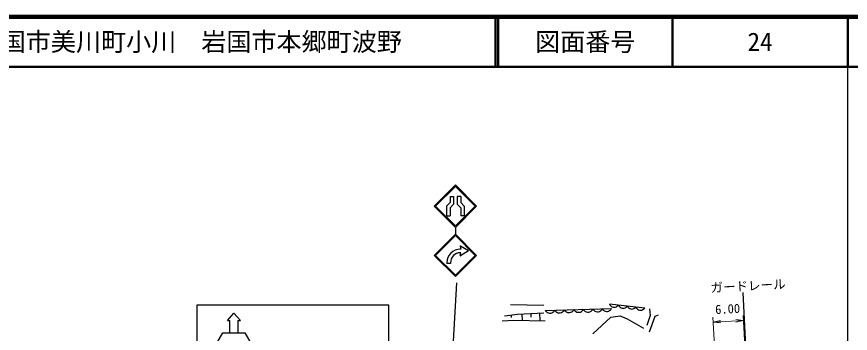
# Model space of a CAD drawing. Units: millimetres, scale not verified. Extents: x 40000 to 680000, y 20000 to 380000.
# Drawn here: x 413200 to 579500, y 316872 to 380000 of the extents above; entities that cross this region are included whole.
import ezdxf
from ezdxf.enums import TextEntityAlignment as Align

# ---------------------------------------------------------------- set-up
doc = ezdxf.new("R2010")
doc.units = ezdxf.units.MM
doc.header["$LTSCALE"] = 1000
for name, color, linetype, lineweight in [('M-BGD', 7, 'Continuous', 25), ('M-STR-HTXT', 7, 'Continuous', 13), ('M-STR-STRC', 7, 'Continuous', 25), ('M-TTL', 2, 'Continuous', 140), ('M-TTL-LINE', 7, 'Continuous', 50), ('M-TTL-TXT', 7, 'Continuous', 25)]:
    doc.layers.add(name, color=color, linetype=linetype, lineweight=lineweight)
doc.styles.add('ＭＳ ゴシック', font='')
doc.styles.get('ＭＳ ゴシック').set_extended_font_data('MS Gothic')

# ---------------------------------------------------------------- blocks, each defined once
blk = doc.blocks.new('open_arrow')
at = {"color": 0, "linetype": 'Continuous', "lineweight": -2}
blk.add_lwpolyline([(7.5, 1.25), (0, 0), (7.5, -1.25)], dxfattribs=at)

msp = doc.modelspace()

# ---------------------------------------------------------------- linework, layer by layer
at = {"layer": 'M-BGD'}
for p, q in [((558037, 324990), (562050, 242913)), ((531452, 322733), (531539, 322542)), ((531452, 322733), (538532, 321941)), ((511700, 322599), (518353, 322478)), ((513098, 320660), (518382, 320967)), ((518645, 321451), (531886, 321815)), ((518645, 321451), (518764, 321264)), ((518764, 321264), (518881, 321153)), ((518881, 321153), (519036, 321044)), ((519036, 321044), (519267, 320936)), ((519951, 320955), (520176, 321075)), ((520176, 321075), (520325, 321193)), ((520325, 321193), (520436, 321310)), ((520436, 321310), (520544, 321503)), ((520544, 321503), (520664, 321316)), ((520664, 321316), (520781, 321206)), ((520781, 321206), (520936, 321096)), ((520936, 321096), (521167, 320988)), ((521167, 320988), (521396, 320956)), ((521396, 320956), (521624, 320963)), ((521624, 320963), (521851, 321007)), ((521851, 321007), (522075, 321127)), ((522075, 321127), (522224, 321245)), ((522224, 321245), (522335, 321362)), ((522335, 321362), (522444, 321555)), ((522444, 321555), (522563, 321369)), ((522563, 321369), (522680, 321258)), ((522680, 321258), (522835, 321148)), ((522835, 321148), (523066, 321040)), ((523066, 321040), (523295, 321009)), ((523295, 321009), (523523, 321015)), ((523523, 321015), (523750, 321059)), ((523750, 321059), (523975, 321179)), ((523975, 321179), (524123, 321297)), ((524123, 321297), (524234, 321415)), ((524234, 321415), (524343, 321608)), ((524343, 321608), (524462, 321421)), ((524462, 321421), (524579, 321310)), ((524579, 321310), (524734, 321200)), ((524734, 321200), (524965, 321093)), ((524965, 321093), (525194, 321061)), ((525194, 321061), (525422, 321067)), ((525422, 321067), (525649, 321111)), ((525649, 321111), (525874, 321232)), ((525874, 321232), (526023, 321350)), ((526023, 321350), (526133, 321467)), ((526133, 321467), (526242, 321660)), ((526242, 321660), (526361, 321473)), ((526361, 321473), (526478, 321362)), ((526478, 321362), (526634, 321252)), ((526634, 321252), (526865, 321145)), ((526865, 321145), (527094, 321113)), ((527094, 321113), (527321, 321119)), ((527321, 321119), (527548, 321164)), ((527548, 321164), (527773, 321284)), ((527773, 321284), (527922, 321402)), ((527922, 321402), (528033, 321519)), ((528033, 321519), (528142, 321712)), ((528142, 321712), (528261, 321525)), ((528261, 321525), (528378, 321414)), ((528378, 321414), (528533, 321305)), ((528533, 321305), (528764, 321197)), ((528764, 321197), (528993, 321165)), ((528993, 321165), (529221, 321172)), ((529221, 321172), (529448, 321216)), ((529448, 321216), (529672, 321336)), ((529672, 321336), (529821, 321454)), ((529821, 321454), (529932, 321571)), ((529932, 321571), (530041, 321764)), ((530041, 321764), (530154, 321587)), ((530154, 321587), (530265, 321482)), ((530265, 321482), (530412, 321378)), ((530412, 321378), (530630, 321276)), ((530630, 321276), (530847, 321246)), ((530847, 321246), (531063, 321252)), ((531063, 321252), (531278, 321294)), ((531278, 321294), (531491, 321408)), ((531491, 321408), (531632, 321520)), ((531539, 322542), (531634, 322423)), ((531632, 321520), (531737, 321631)), ((531634, 322423), (531765, 322299)), ((531737, 321631), (531840, 321814)), ((531765, 322299), (531968, 322168)), ((531968, 322168), (532179, 322108)), ((532179, 322108), (532393, 322084)), ((532393, 322084), (532612, 322096)), ((532612, 322096), (532839, 322179)), ((532839, 322179), (532994, 322271)), ((532994, 322271), (533113, 322366)), ((533113, 322366), (533240, 322533)), ((533240, 322533), (533328, 322342)), ((533328, 322342), (533423, 322223)), ((533423, 322223), (533554, 322099)), ((533554, 322099), (533757, 321968)), ((533757, 321968), (533968, 321908)), ((533968, 321908), (534182, 321884)), ((534182, 321884), (534401, 321896)), ((534401, 321896), (534627, 321979)), ((534627, 321979), (534783, 322071)), ((534783, 322071), (534902, 322166)), ((534902, 322166), (535029, 322333)), ((535029, 322333), (535112, 322153)), ((535112, 322153), (535202, 322040)), ((535202, 322040), (535326, 321923)), ((535326, 321923), (535517, 321799)), ((535517, 321799), (535716, 321743)), ((535716, 321743), (535919, 321720)), ((535919, 321720), (536125, 321731)), ((536125, 321731), (536339, 321810)), ((536339, 321810), (536486, 321896)), ((536486, 321896), (536598, 321986)), ((536598, 321986), (536719, 322144)), ((536719, 322144), (536806, 321953)), ((536806, 321953), (536901, 321834)), ((536901, 321834), (537033, 321710)), ((537033, 321710), (537235, 321579)), ((537235, 321579), (537446, 321519)), ((537446, 321519), (537660, 321495)), ((537660, 321495), (537879, 321507)), ((537879, 321507), (538106, 321590)), ((538106, 321590), (538261, 321682)), ((538261, 321682), (538380, 321777)), ((538380, 321777), (538508, 321944)), ((539408, 321773), (539552, 320413)), ((510045, 319334), (512300, 319505)), ((510524, 320381), (513098, 320660)), ((511811, 320520), (511868, 319999)), ((512300, 319505), (518650, 319379)), ((513979, 320711), (514051, 319470)), ((515740, 320813), (515780, 320124)), ((517501, 320916), (517589, 319400)), ((519267, 320936), (519496, 320904)), ((519496, 320904), (519724, 320910)), ((519724, 320910), (519951, 320955)), ((528126, 316757), (531709, 320087)), ((531709, 320087), (533602, 320330)), ((533602, 320330), (535008, 319783)), ((535008, 319783), (538251, 317879)), ((539552, 320413), (538891, 318424)), ((540496, 320198), (539354, 317129)), ((541181, 320489), (540496, 320198))]:
    msp.add_line(p, q, dxfattribs=at)
at = {"layer": 'M-STR-HTXT'}
for p, q in [((552448, 313320), (552093, 320122)), ((552145, 319124), (558168, 319438)), ((558505, 312992), (558116, 320437))]:
    msp.add_line(p, q, dxfattribs=at)
at = {"layer": 'M-STR-STRC'}
for p, q in [((500715, 346459), (496473, 342216)), ((500715, 346156), (496776, 342216)), ((504958, 342216), (500715, 346459)), ((504655, 342216), (500715, 346156)), ((498931, 342216), (499645, 342930)), ((499645, 344136), (499645, 342930)), ((499645, 344136), (500358, 344136)), ((499645, 341921), (500358, 342634)), ((500358, 344136), (500358, 342634)), ((501072, 344136), (501072, 342634)), ((501786, 344136), (501072, 344136)), ((501786, 341921), (501072, 342634)), ((501786, 344136), (501786, 342930)), ((502500, 342216), (501786, 342930)), ((496473, 342216), (500715, 337974)), ((496776, 342216), (500715, 338276)), ((498931, 342216), (498931, 340273)), ((499645, 341921), (499645, 340273)), ((500715, 337974), (504958, 342216)), ((500715, 338276), (504655, 342216)), ((501786, 341921), (501786, 340273)), ((502500, 342216), (502500, 340273)), ((498931, 340273), (499645, 340273)), ((502500, 340273), (501786, 340273)), ((500715, 337974), (500715, 336661)), ((500715, 336661), (496473, 332418)), ((500715, 336358), (496776, 332418)), ((504958, 332418), (500715, 336661)), ((504655, 332418), (500715, 336358)), ((503324, 333305), (501760, 334271)), ((501827, 333662), (501593, 333662)), ((501827, 332948), (501593, 332948)), ((501654, 334188), (501827, 333662)), ((501654, 332421), (501827, 332948)), ((501827, 333662), (501741, 333662)), ((501827, 332948), (501741, 332948)), ((503324, 333305), (501760, 332338)), ((496473, 332418), (500715, 328176)), ((496776, 332418), (500715, 328478)), ((499028, 330949), (499028, 330797)), ((499742, 330949), (499742, 330797)), ((500715, 328176), (504958, 332418)), ((500715, 328478), (504655, 332418)), ((499742, 330797), (499028, 330797)), ((497840, 272442), (501013, 326933)), ((487429, 322475), (449128, 322475)), ((449128, 322475), (449128, 304506)), ((487429, 304506), (487429, 322475)), ((455236, 319425), (456536, 320868)), ((455236, 319425), (455736, 319425)), ((455736, 316959), (455736, 319425)), ((456536, 320868), (457836, 319425)), ((457336, 319425), (457336, 316959)), ((457336, 319425), (457836, 319425)), ((452137, 313149), (454337, 316959)), ((454337, 316959), (458736, 316959)), ((458736, 316959), (460936, 313149))]:
    msp.add_line(p, q, dxfattribs=at)
for centre, radius, start, end in [((501722, 334211), 71.4, 58.28723, 198.13652), ((501741, 330949), 2712, 90, 180), ((501741, 330949), 1999, 90, 180), ((501722, 332399), 71.4, 161.8635, 301.71277)]:
    msp.add_arc(centre, radius, start, end, dxfattribs=at)
at = {"layer": 'M-TTL'}
msp.add_line((680000, 380000), (40000, 380000), dxfattribs=at)
at = {"layer": 'M-TTL-LINE'}
for p, q in [((508747, 380000), (508747, 370000)), ((509247, 380000), (509247, 370000)), ((543997, 380000), (543997, 370000)), ((579000, 380000), (579000, 370000)), ((40000, 370000), (680000, 370000))]:
    msp.add_line(p, q, dxfattribs=at)
at = {"layer": 'M-TTL-TXT'}
msp.add_line((579000, 20000), (579000, 370000), dxfattribs=at)

# ---------------------------------------------------------------- block references
at = {"layer": 'M-STR-HTXT', "xscale": 200, "yscale": 200}
for p, rotation in [((552145, 319124), 3), ((558168, 319438), 183)]:
    msp.add_blockref('open_arrow', p, dxfattribs=dict(at, rotation=rotation))

# ---------------------------------------------------------------- texts
at = {"layer": 'M-STR-HTXT', "style": 'ＭＳ ゴシック'}
for s, p in [('ガードレール', (551682, 324478)), ('6.00', (552608, 320149))]:
    msp.add_text(s, height=1833, rotation=2.989, dxfattribs=at).set_placement(p, align=Align.BOTTOM_LEFT)
at = {"layer": 'M-TTL-TXT', "style": 'ＭＳ ゴシック'}
msp.add_text('岩国市美川町小川\u3000岩国市本郷町波野', height=3666, dxfattribs=at).set_placement((405024, 375000), align=Align.MIDDLE_LEFT)
for s, p in [('図面番号', (526622, 375000)), ('24', (561497, 375000))]:
    msp.add_text(s, height=3666, dxfattribs=at).set_placement(p, align=Align.MIDDLE_CENTER)

doc.saveas('drawing.dxf')
